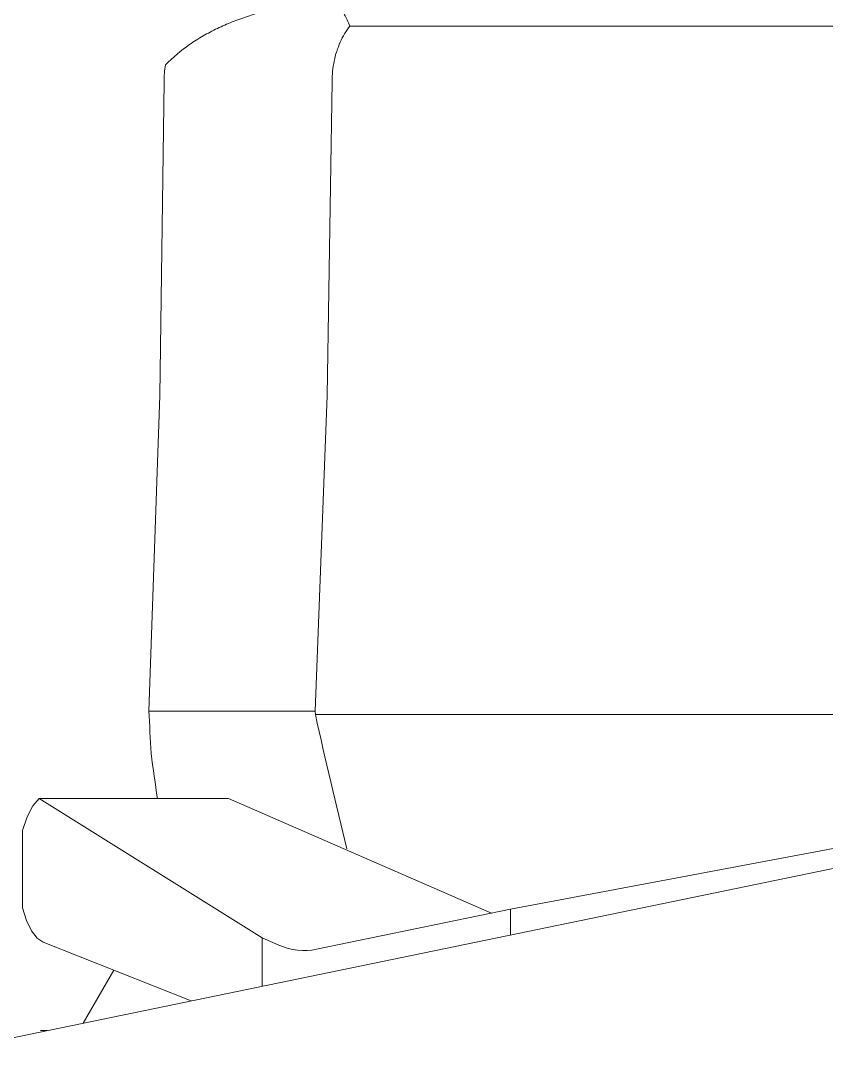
# Model space of a CAD drawing. Extents: x 4834 to 83801, y -13735 to 32221.
# Drawn here: x 13657.36 to 13664.62, y -12489.03 to -12479.82 of the extents above; entities that cross this region are included whole.
import ezdxf

# ---------------------------------------------------------------- set-up
doc = ezdxf.new("R2010")
doc.units = 0
doc.header["$LTSCALE"] = 8
doc.header["$MEASUREMENT"] = 0
for name, color, linetype, lineweight in [('G-IMPT', 8, 'Continuous', 9), ('I-FURN', 30, 'Continuous', 9), ('Q-CASE', 31, 'Continuous', 9)]:
    doc.layers.add(name, color=color, linetype=linetype, lineweight=lineweight)

# ---------------------------------------------------------------- blocks, each defined once
blk = doc.blocks.new('BAR_WITH_STOOLS_16588 - BAR_WITH_STOOLS_16588-392758-Section 1')
at = {"layer": 'Q-CASE'}
blk.add_line((907.5996, 19.6954), (907.8741, 20.1724), dxfattribs=at)
blk = doc.blocks.new('Captain_Kirk_simplified_chair_2_22296 - Captain_Kirk_simplified_chair_2_22296-461547-Section 1')
at = {"layer": 'I-FURN'}
for p, q in [((910.0005, 28.6659), (925.0432, 28.6659)), ((909.6873, 22.5043), (908.19, 22.5043)), ((909.6873, 22.5043), (909.689, 22.4723)), ((909.689, 22.4723), (917.7548, 22.4723)), ((918.5502, 21.9573), (906.6743, 19.5043)), ((907.2031, 21.7166), (908.9062, 21.7166)), ((907.2031, 21.7166), (909.209, 20.4646)), ((911.2755, 20.6867), (908.9062, 21.7166)), ((907.0546, 21.428), (907.0546, 20.7339)), ((911.4442, 20.7215), (914.4981, 21.2951)), ((911.4442, 20.7215), (909.6997, 20.3612)), ((911.4442, 20.4895), (911.4442, 20.7215)), ((909.361, 20.3986), (909.209, 20.4646)), ((909.209, 20.4646), (909.209, 20.0278)), ((908.571, 19.8961), (907.2397, 20.4239)), ((907.2795, 19.6293), (907.2142, 19.6293))]:
    blk.add_line(p, q, dxfattribs=at)
at = {"layer": 'I-FURN', "flags": 128}
for points in [[(908.19, 22.5043), (908.2892, 25.3422), (908.3268, 28.1662)], [(909.8391, 28.1662), (909.7939, 25.3419), (909.6873, 22.5043)], [(907.0546, 21.428), (907.0943, 21.5534), (907.1448, 21.6515), (907.2031, 21.7166)], [(907.2397, 20.4239), (907.1844, 20.4615), (907.1336, 20.528), (907.0896, 20.6202), (907.0546, 20.7339)]]:
    blk.add_lwpolyline(points, dxfattribs=at)
at = {"layer": 'I-FURN'}
for centre, major_axis, start_param, end_param in [((864.0825, 15.1401), (0, 77.251), 4.802912, 4.807862), ((928.0477, 34.8897), (0, 34.3317), 1.940873, 1.978894), ((932.4864, 32.2072), (0, 43.5085), 1.804688, 1.814335), ((909.5889, 21.9921), (0, 1.6423), 2.897247, 3.259518)]:
    blk.add_ellipse(centre, major_axis=major_axis, ratio=0.573576, start_param=start_param, end_param=end_param, dxfattribs=at)
blk.add_open_spline([(908.3392, 28.3171), (908.4061, 28.3843), (908.515, 28.4756), (908.6574, 28.5654), (908.7424, 28.6121), (908.8071, 28.6448), (908.8729, 28.6752), (908.9402, 28.7033), (909.0085, 28.7292), (909.0773, 28.753), (909.147, 28.7746), (909.2176, 28.7939), (909.2766, 28.8083), (909.3239, 28.8188), (909.3533, 28.825), (909.3769, 28.8296), (909.401, 28.8341), (909.4437, 28.8415), (909.5055, 28.8506), (909.5652, 28.8581), (909.6042, 28.8624), (909.6255, 28.8646), (909.6408, 28.8661), (909.6557, 28.8675), (909.6755, 28.8692), (909.7094, 28.8716), (909.7551, 28.8734), (909.7952, 28.873), (909.8193, 28.8716), (909.8318, 28.8705), (909.8405, 28.8695), (909.8483, 28.8684), (909.8576, 28.8668), (909.8709, 28.8634), (909.8836, 28.8571), (909.8923, 28.8492), (909.8986, 28.8426), (909.9027, 28.8386), (909.906, 28.8355), (909.9095, 28.8322), (909.9139, 28.8277), (909.921, 28.8193), (909.9302, 28.8062), (909.9406, 28.7883), (909.9557, 28.7616), (909.9761, 28.7226), (909.9923, 28.6858), (910.0005, 28.6659)], degree=3, knots=[0, 0, 0, 0, 0.111111, 0.166667, 0.194444, 0.222222, 0.25, 0.277778, 0.305556, 0.333333, 0.361111, 0.388889, 0.416667, 0.430556, 0.444444, 0.451389, 0.458333, 0.472222, 0.5, 0.527778, 0.541667, 0.548611, 0.555556, 0.5625, 0.569444, 0.583333, 0.611111, 0.638889, 0.652778, 0.659722, 0.666667, 0.673611, 0.680556, 0.694444, 0.722222, 0.75, 0.763889, 0.770833, 0.777778, 0.784722, 0.791667, 0.805556, 0.833333, 0.861111, 0.888889, 0.944444, 1, 1, 1, 1], dxfattribs=at)
for points in [[(910.0005, 28.6659), (909.9658, 28.6216), (909.9076, 28.5254), (909.8522, 28.3528), (909.8396, 28.2302), (909.8391, 28.1662)], [(908.3268, 28.1662), (908.3269, 28.1918), (908.329, 28.2427), (908.3351, 28.2925), (908.3392, 28.3171)]]:
    blk.add_open_spline(points, degree=3, dxfattribs=at)

msp = doc.modelspace()

# ---------------------------------------------------------------- block references
at = {"layer": 'G-IMPT'}
msp.add_blockref('Captain_Kirk_simplified_chair_2_22296 - Captain_Kirk_simplified_chair_2_22296-461547-Section 1', (12750.32625, -12508.53771), dxfattribs=at)
at = {"layer": 'Q-CASE'}
msp.add_blockref('BAR_WITH_STOOLS_16588 - BAR_WITH_STOOLS_16588-392758-Section 1', (12750.32625, -12508.53771), dxfattribs=at)

doc.saveas('drawing.dxf')
